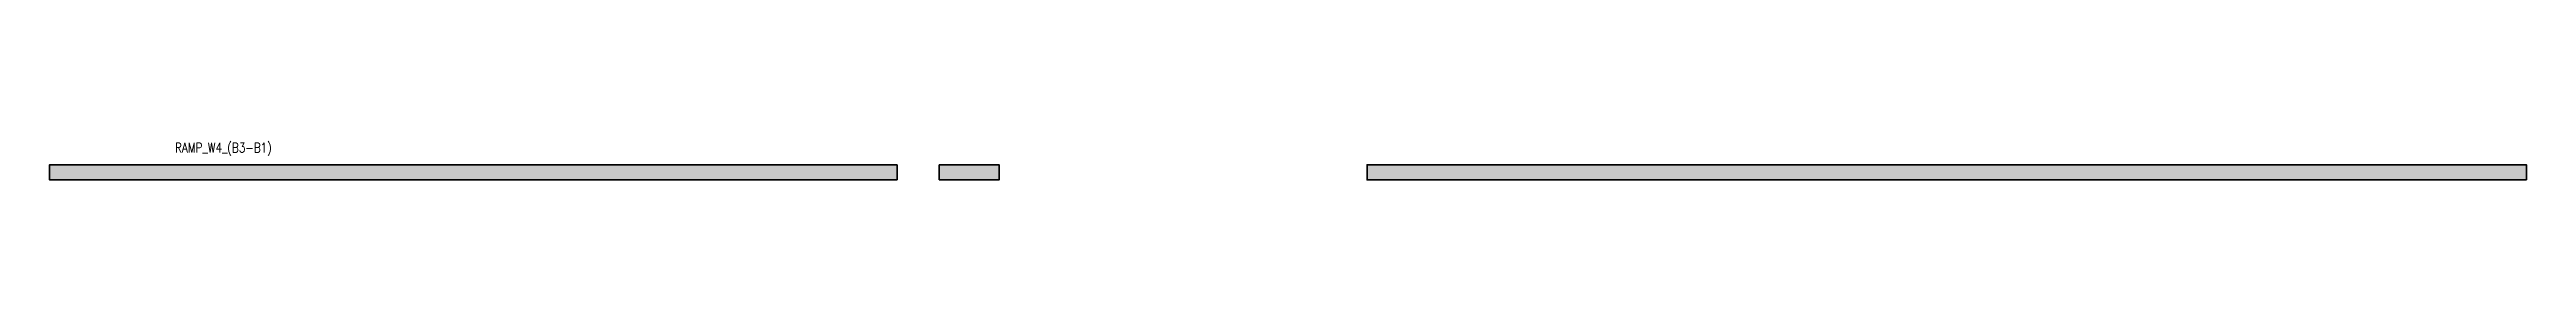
# Model space of a CAD drawing. Header units: millimetres. Extents: x 106200 to 171150, y 81300 to 82321.
import ezdxf

# ---------------------------------------------------------------- set-up
doc = ezdxf.new("R2010")
doc.units = ezdxf.units.MM
doc.header["$MEASUREMENT"] = 0
doc.layers.get('Defpoints').update_dxf_attribs({"color": 151, "lineweight": 9})
doc.layers.add('NDC_S_HATCH COLUMN AND WALL', color=251, linetype='Continuous', lineweight=13)
doc.layers.add('NDC_S_WALL', color=6, linetype='Continuous', lineweight=35)
doc.styles.add('NDC_BAR 2', font='romans.shx', dxfattribs={"width": 0.8})

msp = doc.modelspace()

# ---------------------------------------------------------------- hatches: boundary and pattern name
at = {"layer": 'NDC_S_HATCH COLUMN AND WALL'}
h = msp.add_hatch(color=256, dxfattribs=at)
h.dxf.hatch_style = 1
h.paths.add_polyline_path([(129525, 81700), (129525, 81300), (131100, 81300), (131100, 81700)])
h.paths.add_polyline_path([(128425, 81300), (128425, 81700), (106200, 81700), (106200, 81300)])
h = msp.add_hatch(color=256, dxfattribs=at)
h.dxf.hatch_style = 1
h.paths.add_polyline_path([(171150, 81300), (140750, 81300), (140750, 81700), (171150, 81700)])

# ---------------------------------------------------------------- linework, layer by layer
at = {"layer": 'NDC_S_WALL', "ltscale": 200}
for p, q in [((128425, 81300), (128425, 81700)), ((129525, 81300), (129525, 81700))]:
    msp.add_line(p, q, dxfattribs=at)
for points in [[(128425, 81300), (106200, 81300), (106200, 81700), (128425, 81700)], [(129525, 81700), (131100, 81700), (131100, 81300), (129525, 81300)]]:
    msp.add_lwpolyline(points, dxfattribs=at)
msp.add_lwpolyline([(171150, 81300), (140750, 81300), (140750, 81700), (171150, 81700)], close=True, dxfattribs=at)

# ---------------------------------------------------------------- texts
at = {"layer": 'Defpoints', "style": 'NDC_BAR 2', "width": 0.8}
msp.add_text('RAMP_W4_(B3-B1)', height=250, dxfattribs=at).set_placement((109491, 82023))

doc.saveas('drawing.dxf')
